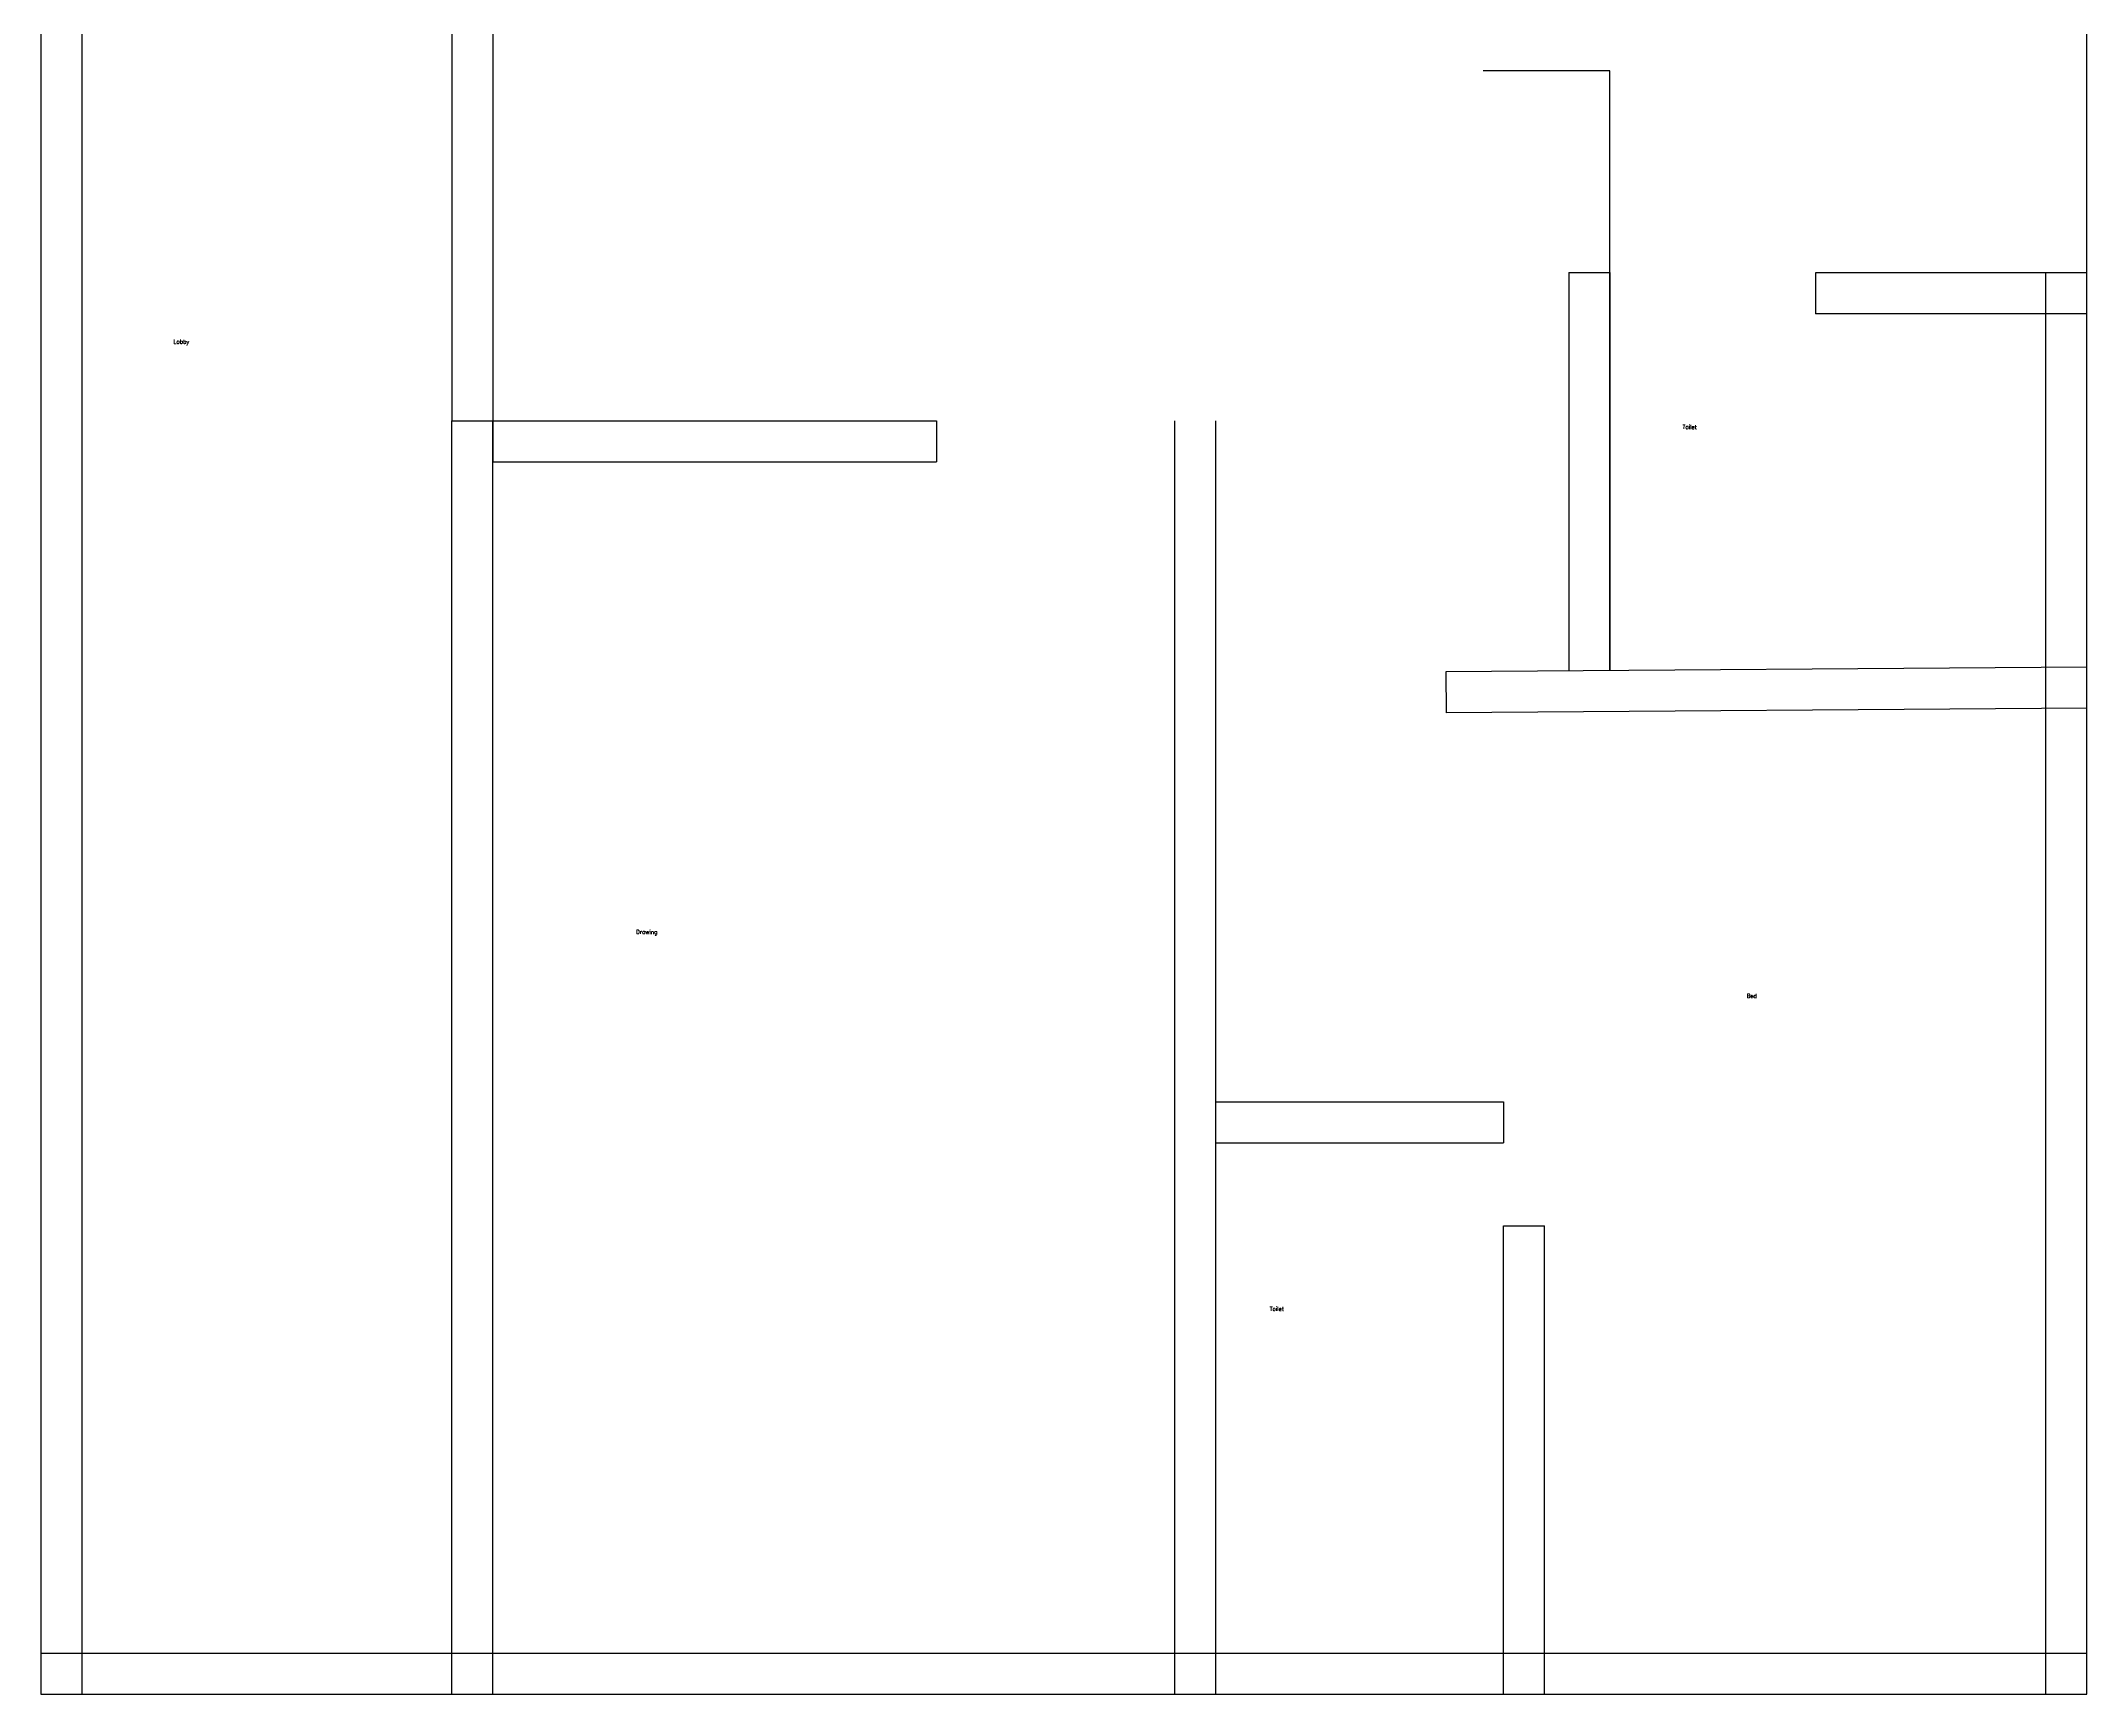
# Model space of a CAD drawing. Header units: inches. Extents: x 152 to 670, y -503 to 240.
# Drawn here: x 151.6 to 649.7, y -503.4 to -101 of the extents above; entities that cross this region are included whole.
import ezdxf

# ---------------------------------------------------------------- set-up
doc = ezdxf.new("R2010")
doc.units = ezdxf.units.IN
doc.header["$MEASUREMENT"] = 0
doc.styles.get("Standard").update_dxf_attribs({"font": 'txt.shx', "height": 0.35})

msp = doc.modelspace()

# ---------------------------------------------------------------- linework, layer by layer
for p, q in [((649.63, -157.43), (649.63, -51.43)), ((151.63, -77.43), (151.63, -193.43)), ((161.63, -77.43), (161.63, -193.43)), ((251.63, -77.43), (251.63, -193.43)), ((261.63, -77.43), (261.63, -203.43)), ((533.52, -108.25), (502.72, -108.25)), ((533.52, -254.25), (533.52, -108.25)), ((523.52, -157.35), (523.52, -254.32)), ((523.52, -157.35), (533.52, -157.35)), ((533.52, -157.35), (533.52, -254.32)), ((649.63, -157.43), (583.63, -157.43)), ((583.63, -157.43), (583.63, -167.43)), ((639.63, -253.43), (639.63, -157.43)), ((649.63, -253.43), (649.63, -157.43)), ((649.63, -167.43), (583.63, -167.43)), ((583.63, -167.43), (583.63, -167.43)), ((151.63, -193.43), (151.63, -503.43)), ((161.63, -193.43), (161.63, -503.43)), ((251.63, -503.43), (251.63, -193.43)), ((251.63, -193.43), (261.63, -193.43)), ((261.63, -503.43), (261.63, -193.43)), ((261.63, -193.43), (369.63, -193.43)), ((369.63, -193.43), (369.63, -203.43)), ((427.63, -503.43), (427.63, -193.43)), ((437.63, -503.43), (437.63, -193.43)), ((261.63, -203.43), (369.63, -203.43)), ((649.63, -253.43), (493.64, -254.53)), ((639.63, -503.43), (639.63, -253.43)), ((649.63, -503.43), (649.63, -253.43)), ((493.64, -254.53), (493.64, -254.53)), ((493.64, -254.53), (493.71, -264.53)), ((493.64, -254.53), (493.64, -254.53)), ((493.64, -254.53), (493.64, -254.53)), ((493.64, -254.53), (493.64, -254.53)), ((649.7, -263.43), (493.71, -264.53)), ((437.63, -359.24), (507.63, -359.24)), ((507.63, -359.24), (507.63, -369.24)), ((437.63, -369.24), (507.63, -369.24)), ((507.63, -503.43), (507.63, -389.43)), ((507.63, -389.43), (517.63, -389.43)), ((517.63, -503.43), (517.63, -389.43)), ((151.63, -493.43), (261.63, -493.43)), ((261.63, -493.43), (437.63, -493.43)), ((437.63, -493.43), (517.63, -493.43)), ((517.63, -493.43), (649.63, -493.43)), ((151.63, -503.43), (261.63, -503.43)), ((261.63, -503.43), (437.63, -503.43)), ((437.63, -503.43), (517.63, -503.43)), ((517.63, -503.43), (649.63, -503.43))]:
    msp.add_line(p, q)

# ---------------------------------------------------------------- texts
for s, p in [('Lobby', (183.87, -174.67)), ('Toilet', (551.24, -195.44)), ('Drawing', (296.51, -318.36)), ('Bed', (566.84, -333.94)), ('Toilet', (450.73, -410.12))]:
    msp.add_text(s, height=1, rotation=359.3186).set_placement(p)

doc.saveas('drawing.dxf')
